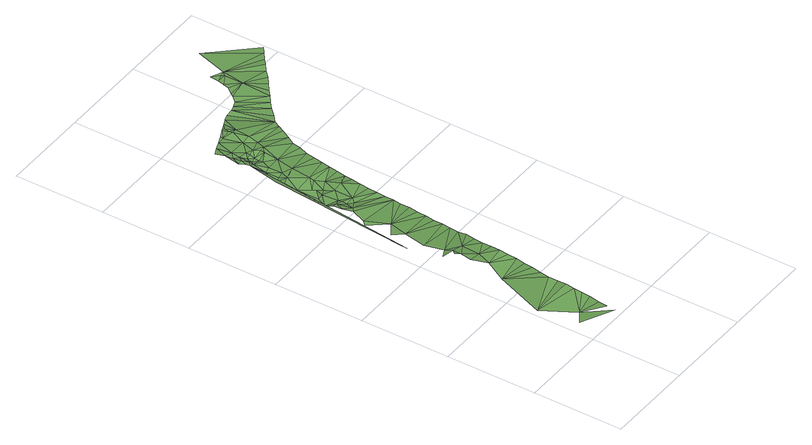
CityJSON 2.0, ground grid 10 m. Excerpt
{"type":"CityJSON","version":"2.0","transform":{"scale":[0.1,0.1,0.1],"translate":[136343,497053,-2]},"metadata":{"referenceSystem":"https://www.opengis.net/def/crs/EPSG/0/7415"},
"CityObjects":{
"plantcover1":{"type":"PlantCover","attributes":{"3df_class":"Forest","bgt_fysiekvoorkomen":"loofbos","bgt_status":"bestaand","identificatienamespace":"NL.IMGeo","begroeidterreindeeloptalud":"false","relatievehoogteligging":0,"aantal_punten":0},"geometry":[{"type":"MultiSurface","lod":"1","boundaries":[[[0,1,2]],[[1,3,4]],[[5,6,1]],[[6,7,1]],[[7,8,1]],[[9,10,4]],[[11,4,3]],[[1,8,3]],[[12,4,11]],[[12,9,4]],[[9,13,10]],[[14,10,13]],[[15,16,10]],[[17,18,19]],[[14,20,10]],[[19,21,22]],[[23,24,18]],[[20,15,10]],[[24,23,16]],[[18,25,19]],[[25,21,19]],[[18,24,25]],[[26,24,16]],[[15,27,16]],[[27,26,16]],[[28,21,29]],[[30,25,24]],[[31,32,33]],[[34,24,26]],[[25,35,21]],[[34,30,24]],[[36,31,28]],[[37,32,38]],[[30,39,25]],[[39,40,25]],[[21,35,29]],[[25,40,35]],[[28,29,36]],[[41,32,31]],[[42,43,44]],[[45,42,46]],[[46,42,44]],[[47,45,46]],[[48,31,36]],[[49,38,32]],[[48,41,31]],[[43,38,49]],[[50,51,52]],[[44,53,46]],[[47,46,54]],[[55,47,56]],[[57,47,55]],[[32,41,58]],[[59,46,53]],[[56,47,54]],[[53,44,60]],[[54,46,59]],[[49,44,43]],[[58,61,32]],[[62,47,57]],[[61,63,32]],[[55,56,64]],[[65,59,53]],[[51,47,62]],[[64,57,55]],[[53,60,65]],[[63,49,32]],[[65,54,59]],[[44,66,60]],[[67,56,54]],[[64,56,68]],[[57,64,69]],[[67,54,65]],[[62,57,70]],[[56,67,68]],[[44,49,66]],[[69,64,68]],[[51,62,70]],[[60,71,65]],[[69,72,57]],[[70,57,72]],[[73,51,70]],[[74,69,68]],[[67,65,75]],[[73,76,51]],[[60,66,71]],[[73,70,77]],[[68,67,78]],[[52,51,76]],[[72,69,74]],[[73,77,76]],[[74,68,78]],[[65,71,79]],[[80,81,82]],[[78,67,75]],[[83,77,70]],[[75,65,84]],[[70,72,83]],[[81,85,86]],[[87,76,77]],[[81,80,85]],[[65,79,84]],[[76,88,52]],[[87,88,76]],[[89,80,82]],[[89,82,52]],[[52,88,89]],[[80,90,85]],[[80,89,90]],[[91,92,86]],[[85,93,86]],[[89,88,94]],[[95,88,87]],[[96,87,77]],[[90,93,85]],[[97,78,75]],[[91,86,93]],[[98,90,89]],[[77,83,96]],[[89,94,98]],[[88,99,94]],[[75,84,100]],[[99,88,95]],[[72,74,101]],[[101,74,78]],[[96,95,87]],[[75,100,97]],[[102,98,94]],[[90,103,93]],[[90,98,103]],[[94,99,102]],[[72,104,83]],[[98,102,105]],[[78,97,106]],[[91,93,107]],[[103,98,105]],[[108,99,95]],[[102,99,108]],[[78,106,101]],[[105,102,109]],[[108,95,96]],[[103,105,109]],[[103,110,93]],[[72,101,104]],[[102,111,109]],[[108,111,102]],[[93,110,107]],[[83,112,96]],[[103,109,110]],[[96,113,108]],[[104,114,83]],[[111,113,109]],[[108,113,111]],[[114,112,83]],[[107,110,115]],[[107,115,116]],[[109,113,117]],[[109,117,110]],[[118,113,96]],[[110,119,115]],[[112,120,96]],[[116,115,121]],[[110,117,122]],[[110,122,119]],[[115,119,123]],[[120,118,96]],[[115,123,121]],[[124,117,113]],[[119,122,125]],[[121,123,126]],[[119,125,123]],[[123,125,126]],[[126,127,121]],[[124,113,118]],[[125,127,126]],[[122,117,128]],[[129,127,125]],[[130,117,124]],[[122,131,125]],[[130,128,117]],[[131,129,125]],[[122,128,131]],[[131,132,129]],[[133,132,131]],[[134,133,131]],[[135,133,134]],[[135,136,133]],[[136,137,138]],[[137,136,135]],[[139,140,138]],[[139,138,137]],[[140,141,142]],[[139,141,140]],[[141,143,142]],[[141,144,143]],[[145,141,139]],[[144,146,147]],[[141,146,144]],[[148,141,145]],[[149,147,150]],[[146,150,147]],[[146,141,151]],[[149,150,151]],[[150,146,151]],[[152,141,148]],[[153,151,141]],[[152,153,141]],[[153,154,151]],[[154,155,151]],[[151,156,157]],[[151,155,156]],[[156,158,157]]]}]}
},
"vertices":[
[50,8,9],[26,33,11],[11,23,13],[55,59,10],[6,68,11],[51,18,9],[52,28,9],[53,39,10],[54,49,10],[57,90,9],[26,123,12],[56,69,10],[57,79,9],[58,100,9],[59,110,10],[61,130,11],[41,148,11],[26,178,19],[31,173,17],[31,183,17],[60,120,10],[31,193,13],[21,188,14],[31,163,15],[46,163,12],[46,183,13],[63,151,11],[62,140,11],[26,213,13],[67,211,9],[64,171,10],[31,238,13],[36,258,13],[21,248,14],[64,161,10],[66,201,9],[68,220,9],[21,278,12],[26,283,12],[65,181,10],[66,191,10],[69,240,9],[26,308,16],[31,298,14],[36,303,13],[26,318,15],[31,318,14],[26,328,11],[68,230,9],[71,279,10],[13,224,13],[31,388,10],[35,421,13],[41,313,10],[41,323,10],[31,338,11],[36,338,13],[31,363,11],[69,250,10],[41,318,11],[46,308,10],[70,260,10],[31,378,13],[70,270,10],[41,348,11],[51,313,11],[71,289,10],[51,333,11],[46,343,10],[41,353,9],[36,378,16],[72,299,10],[51,363,14],[36,388,12],[51,358,12],[61,333,14],[36,403,12],[41,388,15],[56,348,12],[73,309,10],[31,428,18],[26,428,18],[31,423,16],[51,383,16],[73,319,11],[31,438,17],[26,443,21],[41,403,14],[36,418,15],[36,423,16],[36,433,17],[33,458,19],[24,454,20],[36,443,18],[41,423,13],[46,413,14],[56,403,15],[75,338,11],[41,428,14],[46,418,13],[74,329,11],[78,358,11],[46,423,14],[46,433,16],[80,368,11],[46,428,16],[77,348,11],[42,462,18],[56,418,17],[51,428,18],[56,443,17],[56,423,17],[82,387,12],[61,423,18],[81,377,12],[51,463,17],[51,466,18],[66,433,16],[87,406,13],[61,458,20],[85,396,13],[60,470,18],[66,443,19],[61,463,19],[92,415,13],[66,458,20],[61,468,20],[69,474,18],[101,432,13],[77,478,16],[96,424,14],[105,439,13],[86,482,14],[95,483,14],[113,446,12],[121,454,12],[102,485,13],[128,460,12],[110,489,12],[136,466,12],[116,495,12],[136,498,14],[120,500,11],[124,506,12],[126,513,12],[143,472,12],[136,518,14],[128,520,12],[151,478,12],[129,530,12],[136,523,12],[141,523,13],[159,484,12],[166,491,12],[174,497,12],[181,503,11],[189,509,11],[151,558,14],[196,514,11]
]}
